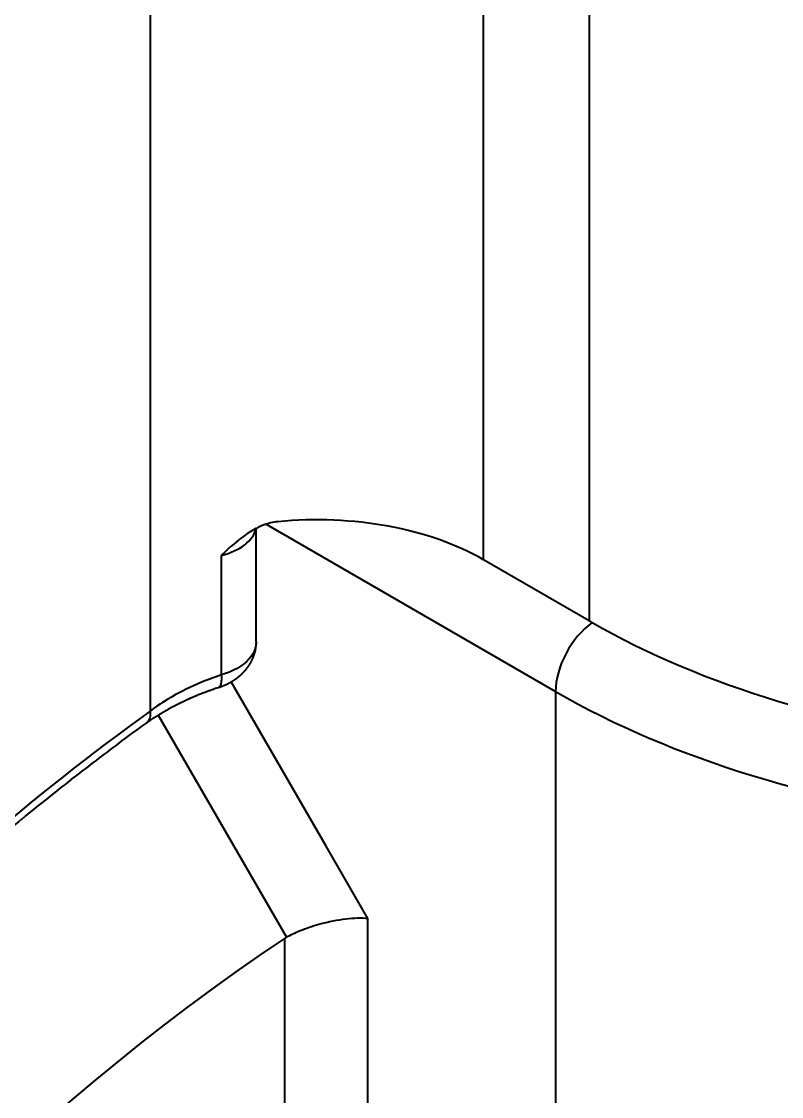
# Model space of a CAD drawing. Header units: millimetres. Extents: x 15 to 415, y 5 to 292.
# Drawn here: x 317.948 to 321.172, y 119.347 to 123.904 of the extents above; entities that cross this region are included whole.
import ezdxf

# ---------------------------------------------------------------- set-up
doc = ezdxf.new("R2010")
doc.units = ezdxf.units.MM
doc.layers.add('Geometries', color=7, linetype='Continuous')

msp = doc.modelspace()

# ---------------------------------------------------------------- linework, layer by layer
at = {"layer": 'Geometries', "linetype": 'Continuous', "lineweight": 40}
for p, q in [((318.4932, 127.011), (318.4932, 120.9805)), ((319.9074, 121.6223), (319.9074, 127.011)), ((320.3564, 126.7518), (320.3564, 121.3631)), ((318.9439, 121.7551), (318.9419, 121.7541)), ((318.9439, 121.2737), (318.9439, 121.7551)), ((318.9853, 121.7727), (320.2132, 121.0637)), ((318.7952, 121.6399), (318.7952, 121.1339)), ((320.3564, 121.3631), (319.9074, 121.6223)), ((318.9439, 121.2737), (318.9439, 121.2735)), ((319.2399, 120.4078), (318.8379, 121.1052)), ((320.2132, 121.0637), (320.2132, 117.1576)), ((318.4779, 120.9301), (318.4778, 120.9301)), ((318.478, 120.9302), (318.4779, 120.9301)), ((318.4779, 120.9301), (318.4779, 120.9301)), ((318.5282, 120.964), (319.0721, 120.0222)), ((319.4167, 120.101), (319.2399, 120.4078)), ((319.4167, 118.4005), (319.4167, 120.101)), ((319.0724, 120.0218), (319.0721, 120.0222)), ((319.0632, 120.0163), (319.0632, 118.3156))]:
    msp.add_line(p, q, dxfattribs=at)
at = {"layer": 'Geometries', "linetype": 'Continuous', "lineweight": 40, "flags": 128}
for points in [[(318.9419, 121.7541), (318.9347, 121.7502), (318.9255, 121.745), (318.9174, 121.7401)], [(318.9853, 121.7727), (318.9808, 121.7712), (318.9733, 121.7684), (318.9634, 121.7643), (318.9537, 121.7599), (318.9441, 121.7552), (318.9439, 121.7551)], [(319.0346, 121.7835), (319.0269, 121.7825), (319.0192, 121.7813), (319.0115, 121.7799), (319.0039, 121.7781), (318.9961, 121.776), (318.9884, 121.7737), (318.9853, 121.7727)], [(318.9072, 121.7336), (318.907, 121.7334), (318.898, 121.7273), (318.8891, 121.721), (318.8804, 121.7145), (318.8694, 121.706), (318.8586, 121.6972), (318.848, 121.6883), (318.8375, 121.6792), (318.8237, 121.6667), (318.8101, 121.6541), (318.7966, 121.6412), (318.7952, 121.6399)], [(318.9174, 121.7401), (318.9162, 121.7393), (318.9072, 121.7336)], [(318.9438, 121.2689), (318.9425, 121.2582), (318.9396, 121.2462), (318.9351, 121.2344), (318.929, 121.2227), (318.9214, 121.2114), (318.9122, 121.2004), (318.9017, 121.1899), (318.8898, 121.1799), (318.8767, 121.1705), (318.8624, 121.1617), (318.847, 121.1536), (318.8306, 121.1462), (318.8133, 121.1396), (318.7952, 121.1339)], [(318.9316, 121.2101), (318.9325, 121.2125), (318.9339, 121.2163), (318.9353, 121.2205), (318.9368, 121.2254), (318.938, 121.2295), (318.939, 121.2336), (318.94, 121.2379), (318.941, 121.2429), (318.9415, 121.2457), (318.9419, 121.2482), (318.9422, 121.2506), (318.9425, 121.2531), (318.9428, 121.2556), (318.9431, 121.2581), (318.9433, 121.2604), (318.9434, 121.263), (318.9436, 121.2657), (318.9436, 121.2667), (318.9436, 121.2677), (318.9437, 121.2686), (318.9437, 121.2689)], [(318.9439, 121.2735), (318.9438, 121.2702), (318.9438, 121.2689)], [(318.9169, 121.1805), (318.9174, 121.1813), (318.9181, 121.1826), (318.9189, 121.1838), (318.9197, 121.1853), (318.9206, 121.1868), (318.9213, 121.1882), (318.922, 121.1893), (318.9226, 121.1905), (318.9233, 121.1918), (318.924, 121.1933), (318.9249, 121.195), (318.9258, 121.1968), (318.9268, 121.1988), (318.9275, 121.2005), (318.9283, 121.2022), (318.9291, 121.2039), (318.9299, 121.206), (318.9308, 121.2082), (318.9316, 121.2101)], [(318.8379, 121.1052), (318.8387, 121.1057), (318.8399, 121.1064), (318.8414, 121.1073), (318.8429, 121.1082), (318.8443, 121.1091), (318.8457, 121.1099), (318.8472, 121.1109), (318.8485, 121.1117), (318.8497, 121.1125), (318.8509, 121.1133), (318.8522, 121.1141), (318.8534, 121.115), (318.8548, 121.1159), (318.8564, 121.117), (318.8578, 121.118), (318.8587, 121.1187), (318.8597, 121.1194), (318.8609, 121.1203), (318.8622, 121.1212), (318.8629, 121.1218), (318.8635, 121.1222), (318.8641, 121.1227), (318.865, 121.1234), (318.8662, 121.1242), (318.867, 121.1249), (318.8675, 121.1253), (318.8682, 121.1258), (318.8689, 121.1264), (318.8698, 121.1271), (318.8707, 121.1279), (318.8718, 121.1288), (318.8728, 121.1296), (318.8735, 121.1302), (318.8741, 121.1308), (318.875, 121.1315), (318.876, 121.1324), (318.8769, 121.1331), (318.8775, 121.1336), (318.8783, 121.1344), (318.8793, 121.1353), (318.8805, 121.1364), (318.8819, 121.1377), (318.8831, 121.1388), (318.884, 121.1397), (318.8846, 121.1403), (318.8853, 121.1409), (318.8862, 121.1418), (318.8872, 121.1429), (318.8881, 121.1438), (318.8888, 121.1445), (318.8897, 121.1454), (318.8908, 121.1465), (318.8918, 121.1476), (318.8928, 121.1487), (318.8936, 121.1495), (318.8943, 121.1503), (318.8951, 121.1512), (318.8959, 121.1522), (318.8967, 121.153), (318.8974, 121.1538), (318.8982, 121.1548), (318.8993, 121.1561), (318.9005, 121.1575), (318.9015, 121.1588), (318.9024, 121.1599), (318.9033, 121.161), (318.9043, 121.1623), (318.9056, 121.1639), (318.9067, 121.1654), (318.9076, 121.1666), (318.9085, 121.1679), (318.9097, 121.1696), (318.9106, 121.1708), (318.9113, 121.1718), (318.9119, 121.1728), (318.9125, 121.1736), (318.9131, 121.1745), (318.9137, 121.1755), (318.9146, 121.1768), (318.9157, 121.1786), (318.9166, 121.18), (318.9169, 121.1805)], [(318.7952, 121.1339), (318.7776, 121.1279), (318.7602, 121.1217), (318.743, 121.1153), (318.7259, 121.1086), (318.7091, 121.1017), (318.6924, 121.0946), (318.6768, 121.0876), (318.6614, 121.0805), (318.6462, 121.0731), (318.6312, 121.0656), (318.6164, 121.0578), (318.6, 121.049), (318.584, 121.0399), (318.5682, 121.0306), (318.5526, 121.021), (318.5462, 121.0169)], [(318.7952, 121.1339), (318.7956, 121.1284), (318.7958, 121.1231), (318.7959, 121.1181), (318.7957, 121.1134), (318.7955, 121.1089), (318.7951, 121.1048), (318.7945, 121.101), (318.7938, 121.0974), (318.793, 121.0942), (318.7919, 121.0912), (318.7908, 121.0886), (318.7895, 121.0863), (318.788, 121.0844), (318.7864, 121.0828), (318.7847, 121.0817), (318.783, 121.081)], [(318.7357, 121.0647), (318.7361, 121.0648), (318.738, 121.0655), (318.7402, 121.0663), (318.7428, 121.0673), (318.7458, 121.0683), (318.7491, 121.0695), (318.7499, 121.0698)], [(318.7499, 121.0698), (318.7528, 121.0708), (318.7569, 121.0723), (318.7614, 121.0738), (318.7662, 121.0754), (318.7714, 121.0772), (318.777, 121.079), (318.783, 121.081)], [(318.783, 121.081), (318.7859, 121.0819), (318.7886, 121.0828), (318.7909, 121.0836), (318.7928, 121.0843), (318.7945, 121.0849), (318.7958, 121.0854), (318.7968, 121.0858), (318.7975, 121.0861), (318.798, 121.0863), (318.7986, 121.0865), (318.7992, 121.0867), (318.7999, 121.087), (318.8017, 121.0877), (318.8039, 121.0886), (318.8057, 121.0894), (318.8077, 121.0902), (318.8099, 121.0911), (318.8118, 121.0919), (318.8134, 121.0927), (318.815, 121.0934), (318.8166, 121.0941), (318.8182, 121.0949), (318.8201, 121.0958), (318.8222, 121.0968), (318.8244, 121.0979), (318.8265, 121.099), (318.8279, 121.0997), (318.8292, 121.1004), (318.8303, 121.101), (318.8314, 121.1016), (318.8326, 121.1023), (318.8338, 121.1029), (318.8351, 121.1036), (318.8365, 121.1044), (318.8377, 121.1051), (318.8379, 121.1052)], [(318.5647, 120.9858), (318.5653, 120.9862), (318.5685, 120.988), (318.5719, 120.9899), (318.5754, 120.9918), (318.5792, 120.9939), (318.5846, 120.9969), (318.5905, 121), (318.5936, 121.0017), (318.5968, 121.0033), (318.5995, 121.0048), (318.6017, 121.0059), (318.6036, 121.0069), (318.6052, 121.0077), (318.6065, 121.0084), (318.6078, 121.009), (318.6092, 121.0097), (318.6109, 121.0106), (318.613, 121.0116), (318.6153, 121.0128), (318.6179, 121.0141), (318.6209, 121.0156), (318.6241, 121.0172), (318.6275, 121.0188), (318.6309, 121.0205), (318.6419, 121.0257), (318.6532, 121.0309), (318.6558, 121.0321), (318.6581, 121.0331), (318.6601, 121.034), (318.6618, 121.0348), (318.6633, 121.0354), (318.6642, 121.0358), (318.6649, 121.0361), (318.6654, 121.0364), (318.6659, 121.0366), (318.6665, 121.0368), (318.6676, 121.0373), (318.6691, 121.038), (318.6709, 121.0388), (318.6731, 121.0397), (318.6756, 121.0408), (318.6782, 121.0419), (318.6808, 121.043), (318.6857, 121.0451), (318.6904, 121.047), (318.6949, 121.0489), (318.699, 121.0506), (318.7033, 121.0523), (318.7077, 121.054), (318.7124, 121.0559), (318.7175, 121.0578), (318.7227, 121.0598), (318.7251, 121.0607), (318.7271, 121.0615), (318.7288, 121.0621), (318.7301, 121.0626), (318.7311, 121.063), (318.7317, 121.0632), (318.7321, 121.0633), (318.7323, 121.0634), (318.7328, 121.0636), (318.7336, 121.0639), (318.7347, 121.0643), (318.7357, 121.0647)], [(318.4932, 120.9805), (318.4937, 120.9744), (318.4939, 120.9685), (318.4936, 120.963), (318.493, 120.9577), (318.492, 120.9527), (318.4906, 120.948), (318.4889, 120.9438), (318.4868, 120.9399), (318.4844, 120.9363), (318.4816, 120.9332), (318.4788, 120.9308)], [(318.5462, 121.0169), (318.5373, 121.0112), (318.5223, 121.0012), (318.5076, 120.991), (318.4932, 120.9805)], [(318.5282, 120.964), (318.5299, 120.9651), (318.5331, 120.9671), (318.5361, 120.9689), (318.5389, 120.9706), (318.5414, 120.9721), (318.5437, 120.9735), (318.5455, 120.9746), (318.5473, 120.9757), (318.5492, 120.9768), (318.5507, 120.9777)], [(318.5507, 120.9777), (318.5512, 120.978), (318.5533, 120.9792), (318.5552, 120.9803), (318.5568, 120.9812), (318.5582, 120.982), (318.5594, 120.9828), (318.5608, 120.9836), (318.5623, 120.9844), (318.5647, 120.9858)], [(318.3719, 120.8527), (318.3936, 120.8687), (318.4159, 120.8851), (318.4383, 120.9014), (318.4606, 120.9176), (318.4779, 120.9301)], [(318.4788, 120.9308), (318.4785, 120.9305), (318.478, 120.9302)], [(318.4788, 120.9308), (318.48, 120.9317), (318.482, 120.9331), (318.4837, 120.9344), (318.4852, 120.9354), (318.4863, 120.9362), (318.4875, 120.937), (318.4887, 120.9379), (318.49, 120.9387), (318.4927, 120.9407), (318.4957, 120.9427), (318.4989, 120.9449), (318.5039, 120.9482), (318.5092, 120.9517), (318.5109, 120.9529), (318.5125, 120.9539), (318.5139, 120.9549), (318.5151, 120.9556), (318.516, 120.9562), (318.5167, 120.9567), (318.5172, 120.957), (318.5176, 120.9573), (318.5182, 120.9576), (318.519, 120.9581), (318.5199, 120.9587), (318.5211, 120.9595), (318.5229, 120.9606), (318.5251, 120.962), (318.5275, 120.9636), (318.5282, 120.964)], [(318.3579, 120.8423), (318.3712, 120.8522), (318.3719, 120.8527)], [(318.1572, 120.6895), (318.1707, 120.7), (318.1711, 120.7003)], [(317.9478, 120.5221), (317.949, 120.5231), (317.9617, 120.5334)], [(319.2399, 120.0836), (319.2298, 120.0812), (319.2197, 120.0786), (319.2095, 120.0759), (319.1994, 120.073), (319.189, 120.07), (319.1787, 120.0667), (319.1685, 120.0634), (319.1584, 120.0598), (319.1487, 120.0563), (319.1392, 120.0527), (319.1298, 120.0489), (319.1206, 120.0451), (319.1131, 120.0418), (319.1058, 120.0385), (319.0986, 120.0352), (319.0916, 120.0318), (319.0847, 120.0283), (319.0785, 120.0251), (319.0724, 120.0218)], [(319.4167, 120.101), (319.4066, 120.1019), (319.396, 120.1024), (319.3849, 120.1026), (319.3734, 120.1024), (319.3614, 120.102), (319.349, 120.1012), (319.3363, 120.1001), (319.3232, 120.0987), (319.3099, 120.097), (319.2963, 120.0949), (319.2824, 120.0926), (319.2684, 120.0899), (319.2542, 120.0869), (319.2399, 120.0836)], [(319.0724, 120.0218), (319.0677, 120.0191), (319.0632, 120.0163)]]:
    msp.add_lwpolyline(points, dxfattribs=at)
at = {"layer": 'Geometries', "linetype": 'Continuous', "lineweight": 40}
for centre, radius, start, end in [((324.7507, 112.2379), 10.7193, 126.61161, 127.8655), ((325.0147, 111.899), 11.1489, 127.95805, 129.24346), ((325.2976, 111.5533), 11.5956, 129.3342, 130.65906)]:
    msp.add_arc(centre, radius, start, end, dxfattribs=at)
for centre, major_axis, start_param, end_param in [((322.6899, 122.7103), (3.3, 0), 3.932201, 6.283185), ((322.6881, 122.4926), (-3.5, 0), 0.785398, 3.141596), ((319.2003, 121.2141), (1, 0), 0.785398, 1.737271), ((318.6939, 121.7718), (-0.25, 0), 1.987927, 3.01832), ((320.39, 121.1658), (0.125, 0.2165), 0.906527, 2.356194), ((322.6899, 122.7103), (3.3, 0), 3.926991, 3.932201), ((319.3023, 113.9325), (4.6375, 8.0324), 0.909088, 1.362525), ((319.4752, 113.8007), (3.9627, 6.8635), 0.858983, 3.160457)]:
    msp.add_ellipse(centre, major_axis=major_axis, ratio=0.57735, start_param=start_param, end_param=end_param, dxfattribs=at)

doc.saveas('drawing.dxf')
